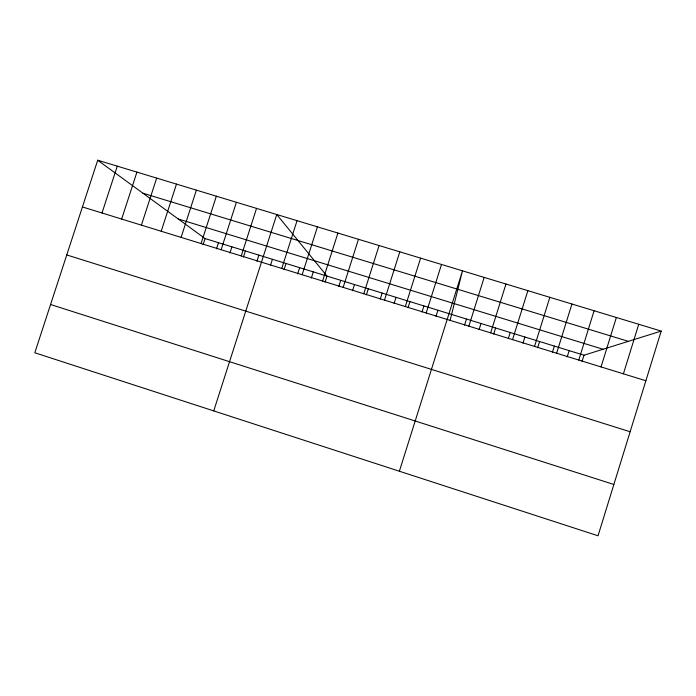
<?xml version="1.0" encoding="UTF-8"?>
<svg xmlns="http://www.w3.org/2000/svg" width="696" height="696" viewBox="0 0 696 696"><rect width="100%" height="100%" fill="white"/><g stroke="black" fill="none" stroke-linecap="round" stroke-linejoin="round"><path stroke-width="1.04" d="M661.2 331.087L598.038 535.781L34.8 352.768L97.701 160.219L661.2 331.087L583.996 355.204L205.076 238.563L97.701 160.219M578.776 360.058L594.106 310.738M582.065 361.398L583.996 355.204M601.048 366.931L616.369 317.489M623.407 373.83L638.737 324.275M522.966 343.171L524.888 337.012M534.528 346.408L549.849 297.322M537.677 347.704L539.6 341.536M552.433 352.254L554.355 346.077M556.609 353.22L571.929 304.013M567.231 356.822L569.154 350.636M464.537 325.145L466.459 319.02M468.869 326.154L484.181 277.408M479.083 329.626L481.006 323.501M490.663 332.879L505.983 284.02M493.664 334.132L495.587 327.99M508.298 338.639L510.22 332.497M512.552 339.631L527.872 290.658M405.307 306.545L420.619 258.138M408.039 307.71L409.961 301.629M421.993 312.017L423.916 305.927M426.196 312.991L441.508 264.471M435.992 316.341L437.915 310.233M399.374 471.227L462.483 270.831L450.034 320.665M352.576 290.606L354.499 284.56M363.782 293.738L379.094 245.54M366.383 294.86L368.306 288.805M380.233 299.132L382.156 293.068M384.505 300.133L399.808 251.83M394.11 303.421L396.033 297.349M297.662 273.876L299.645 267.673M302.142 274.729L317.446 226.852M311.321 278.087L313.304 271.875M322.605 281.036L337.908 233.056M325.075 282.124L326.998 276.095L276.756 214.516L213.733 410.91M338.804 286.352L340.727 280.323M343.154 287.378L358.457 239.285M241.251 255.945L256.537 208.382M243.409 257.137L245.392 250.969M256.911 261.305L258.895 255.127M270.457 265.481L272.44 259.295M281.758 268.439L297.061 220.667M284.046 269.674L286.03 263.48M181.09 237.388L196.376 190.139M201.066 243.548L216.352 196.194M203.101 244.696L205.076 238.563M216.499 248.837L218.483 242.686M221.119 249.734L236.405 202.275M229.932 252.979L231.916 246.819M121.661 219.057L136.929 172.112M141.392 225.139L156.67 178.098M161.202 231.255L176.48 184.109M102.007 212.993L117.276 166.153M142.898 193.201L628.349 341.345M178.211 218.962L603.049 349.253M82.433 206.956L645.871 380.755M66.755 254.936L630.132 431.755M50.564 304.509L613.872 484.468"/></g></svg>
